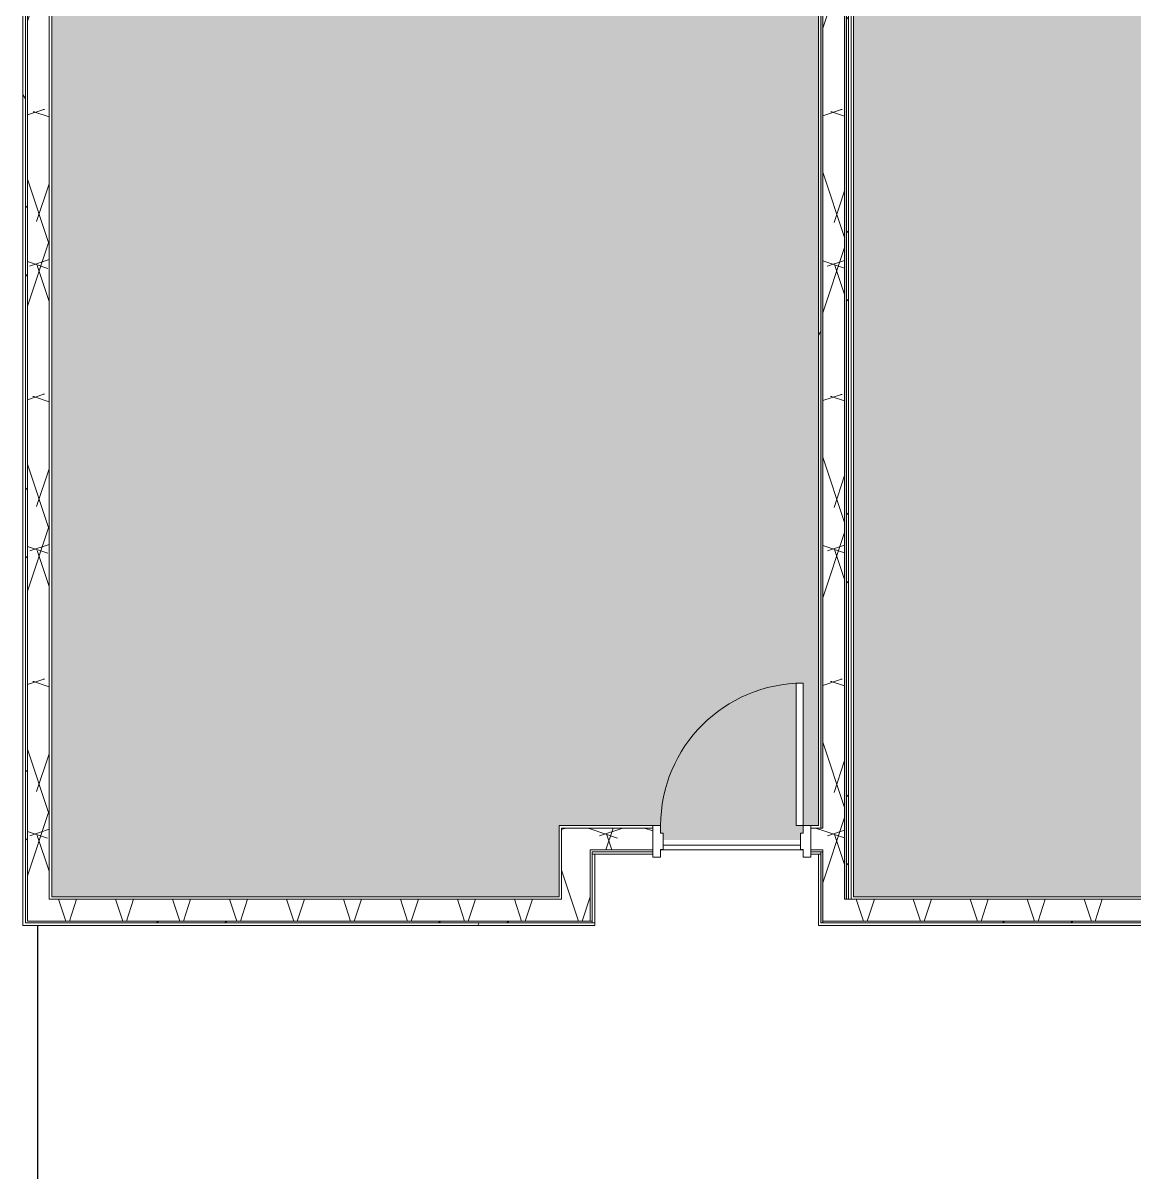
# Model space of a CAD drawing. Header units: inches. Extents: x -1559 to 1959, y 9767 to 12269.
# Drawn here: x 459.5 to 740.3, y 10388.6 to 10679 of the extents above; entities that cross this region are included whole.
import ezdxf

# ---------------------------------------------------------------- set-up
doc = ezdxf.new("R2010")
doc.units = ezdxf.units.IN
doc.header["$MEASUREMENT"] = 0
for name, color, linetype, lineweight in [('0-1', 7, 'Continuous', 5), ('A-AREA-1', 32, 'Continuous', 25), ('A-AREA-PATT-1', 254, 'Continuous', 9), ('A-AREA-PATT-2', 9, 'Continuous', 9), ('A-DOOR', 31, 'Continuous', 9), ('A-DOOR-FRAM', 31, 'Continuous', 9), ('A-FLOR-1', 7, 'Continuous', 9), ('A-WALL', 113, 'Continuous', 9), ('A-WALL-PATT-1', 8, 'Continuous', 9), ('A-WALL-PATT-2', 253, 'Continuous', 9), ('A-WALL-PATT-3', 7, 'Continuous', 9), ('A-WALL-PATT-5', 111, 'Continuous', 9), ('I-WALL', 2, 'Continuous', 9), ('I-WALL-1', 1, 'Continuous', 5)]:
    doc.layers.add(name, color=color, linetype=linetype, lineweight=lineweight)
pattern_1 = [(0, (3869.27, 0), (115.2, 28.8), [4.752, -81.648, 4.752, -81.648, -460.8]), (0, (3869.27, 0), (115.2, 28.8), [-172.8, 4.752, -168.048, 4.752, -81.648, -201.6]), (0, (3869.27, 0), (115.2, 28.8), [-432, 4.752, -52.848, 4.752, -139.248]), (120, (3912.47, 14.4), (-82.54153, 85.36613), [4.752, -81.648, 4.752, -81.648, -460.8]), (120, (3912.47, 14.4), (-82.54153, 85.36613), [-172.8, 4.752, -168.048, 4.752, -81.648, -201.6]), (120, (3912.47, 14.4), (-82.54153, 85.36613), [-432, 4.752, -52.848, 4.752, -139.248]), (240, (3926.87, 72), (-32.65847, -114.16613), [4.752, -81.648, 4.752, -81.648, -460.8]), (240, (3926.87, 72), (-32.65847, -114.16613), [-172.8, 4.752, -168.048, 4.752, -81.648, -201.6]), (240, (3926.87, 72), (-32.65847, -114.16613), [-432, 4.752, -52.848, 4.752, -139.248])]
pattern_2 = [(161.57, (3871.0695, 1.8), (-14.4010124, -0.0012439), [0, -102.456, 11.376, 0]), (18.43, (3867.4695, 1.8), (-14.4010124, 0.0012439), [0, -102.456, 11.376, 0]), (108.43, (3871.0695, 1.8), (7.1973965, -36.003153), [34.146, -79.686]), (71.57, (3867.4695, 1.8), (7.1973965, 36.003153), [34.146, -79.686])]
pattern_3 = [(45, (3869.27, 0), (-35.63818, 35.63818), []), (45, (3869.27, 54), (-35.63818, 35.63818), [])]

# ---------------------------------------------------------------- blocks, each defined once
blk = doc.blocks.new('CTR - 1st Phase - Shell_rvt-1-KEY PLAN - 3RD FLOOR')
at = {"layer": 'A-FLOR-1'}
for p, q in [((-3248.01, 10471.24), (-3213.26, 10471.24)), ((-3212.64, 10470.04), (-3248.64, 10470.04))]:
    blk.add_line(p, q, dxfattribs=at)
blk = doc.blocks.new('HOLLOW METAL - UNIT DOOR-2191978-KEY PLAN - 3RD FLOOR')
at = {"layer": 'A-DOOR'}
for p, q in [((18, 39.875), (16.25, 39.875)), ((16.25, 39.875), (16.25, 3.875)), ((18, 3.875), (18, 39.875)), ((16.25, 3.875), (18, 3.875))]:
    blk.add_line(p, q, dxfattribs=at)
blk.add_arc((18, 3.875), 36, 90, 180, dxfattribs=at)
at = {"layer": 'A-DOOR-FRAM'}
for p, q in [((-18, 3.875), (-20, 3.875)), ((-20, 3.875), (-20, -4.125)), ((-18, 1.9375), (-18, 3.875)), ((18, 3.875), (18, 1.9375)), ((20, 3.875), (18, 3.875)), ((20, -4.125), (20, 3.875)), ((-17.375, 1.9375), (-18, 1.9375)), ((-17.375, -2.1875), (-17.375, 1.9375)), ((18, 1.9375), (17.375, 1.9375)), ((17.375, 1.9375), (17.375, -2.1875)), ((-18, -4.125), (-18, -2.1875)), ((-18, -2.1875), (-17.375, -2.1875)), ((17.375, -2.1875), (18, -2.1875)), ((18, -2.1875), (18, -4.125)), ((-20, -4.125), (-18, -4.125)), ((18, -4.125), (20, -4.125))]:
    blk.add_line(p, q, dxfattribs=at)

msp = doc.modelspace()

# ---------------------------------------------------------------- hatches: boundary and pattern name
at = {"layer": 'A-AREA-PATT-1'}
h = msp.add_hatch(color=256, dxfattribs=at)
h.paths.add_polyline_path([(656.63, 10476.16), (654.88, 10476.16), (654.88, 10512.16), (656.63, 10512.16), (656.63, 10483.87)], flags=0)
h.paths.add_polyline_path([(490.56, 10458.16), (594.97, 10458.16), (594.97, 10476.16), (620.63, 10476.16), (620.63, 10474.23), (621.26, 10474.23), (621.26, 10472.54), (656.01, 10472.54), (656.01, 10474.23), (656.63, 10474.23), (656.63, 10476.16), (660.51, 10476.16), (660.51, 10842.51), (652.82, 10842.51), (652.82, 10820.2), (624.95, 10820.2), (624.95, 10842.51), (466.72, 10842.51), (466.72, 10458.16), (472.49, 10458.16)], flags=0)
at = {"layer": 'A-AREA-PATT-2'}
h = msp.add_hatch(color=256, dxfattribs=at)
h.paths.add_polyline_path([(820.7, 10476.16), (818.95, 10476.16), (818.95, 10512.16), (820.7, 10512.16), (820.7, 10476.83)], flags=0)
h.paths.add_polyline_path([(840.95, 10458.16), (948.51, 10458.16), (948.51, 10842.51), (877.32, 10842.51), (877.32, 10820.2), (849.45, 10820.2), (849.45, 10842.51), (803.15, 10842.51), (803.15, 10846.48), (733.02, 10846.48), (732.89, 10842.51), (669.38, 10842.51), (669.38, 10458.16), (759.03, 10458.16), (759.03, 10476.16), (784.7, 10476.16), (784.7, 10474.23), (785.32, 10474.23), (785.32, 10472.54), (820.07, 10472.54), (820.07, 10474.23), (820.7, 10474.23), (820.7, 10476.16), (831.82, 10476.16), (831.82, 10458.16)], flags=0)
at = {"layer": 'A-WALL-PATT-1'}
h = msp.add_hatch(dxfattribs=at)
h.set_pattern_fill('FP_26', color=256, style=0, pattern_type=2)
h.set_pattern_definition(pattern_3)
h.paths.add_polyline_path([(667.63, 10457.54), (668.13, 10457.54), (668.13, 10843.14), (667.63, 10843.14), (667.63, 10464.13)], flags=0)
at = {"layer": 'A-WALL-PATT-2'}
h = msp.add_hatch(dxfattribs=at)
h.set_pattern_fill('FP_5', color=256, style=0, pattern_type=2)
h.set_pattern_definition(pattern_2)
h.paths.add_polyline_path([(667.13, 10452.04), (667.13, 10843.14), (661.63, 10843.14), (661.63, 10452.04), (662.29, 10452.04)], flags=0)
at = {"layer": 'A-WALL-PATT-3'}
h = msp.add_hatch(dxfattribs=at)
h.set_pattern_fill('FP_1', color=256, style=0, pattern_type=2)
h.set_pattern_definition(pattern_1)
h.paths.add_polyline_path([(661.13, 10450.91), (661.13, 10468.91), (660.51, 10468.91), (660.51, 10450.91)], flags=0)
h.paths.add_polyline_path([(660.51, 10475.54), (661.13, 10475.54), (661.13, 10843.14), (660.51, 10843.14), (660.51, 10476.16)], flags=0)
h = msp.add_hatch(dxfattribs=at)
h.set_pattern_fill('FP_1', color=256, style=0, pattern_type=2)
h.set_pattern_definition(pattern_1)
h.paths.add_polyline_path([(668.13, 10457.54), (668.76, 10457.54), (668.76, 10843.14), (668.13, 10843.14), (668.13, 10464.13)], flags=0)
h = msp.add_hatch(dxfattribs=at)
h.set_pattern_fill('FP_1', color=256, style=0, pattern_type=2)
h.set_pattern_definition(pattern_1)
h.paths.add_polyline_path([(668.76, 10457.54), (669.38, 10457.54), (669.38, 10843.14), (668.76, 10843.14), (668.76, 10464.13)], flags=0)
at = {"layer": 'A-WALL-PATT-5'}
h = msp.add_hatch(dxfattribs=at)
h.set_pattern_fill('FP_1', color=256, style=0, pattern_type=2)
h.set_pattern_definition(pattern_1)
h.paths.add_polyline_path([(459.47, 10450.91), (460.1, 10450.91), (460.1, 10843.14), (459.47, 10843.14), (459.47, 10451.4)], flags=0)
h = msp.add_hatch(dxfattribs=at)
h.set_pattern_fill('FP_26', color=256, style=0, pattern_type=2)
h.set_pattern_definition(pattern_3)
h.paths.add_polyline_path([(460.6, 10451.54), (460.45, 10843.14), (460.1, 10843.14), (460.1, 10451.54), (460.52, 10451.54)], flags=0)
h = msp.add_hatch(dxfattribs=at)
h.set_pattern_fill('FP_5', color=256, style=0, pattern_type=2)
h.set_pattern_definition(pattern_2)
h.paths.add_polyline_path([(460.6, 10452.04), (466.1, 10452.04), (466.1, 10843.41), (460.6, 10843.41), (460.6, 10464.13)], flags=0)
h = msp.add_hatch(dxfattribs=at)
h.set_pattern_fill('FP_5', color=256, style=0, pattern_type=2)
h.set_pattern_definition(pattern_2)
h.paths.add_polyline_path([(602.71, 10452.04), (602.85, 10452.04), (602.85, 10475.54), (595.6, 10475.54), (595.6, 10452.04)], flags=0)
h = msp.add_hatch(dxfattribs=at)
h.set_pattern_fill('FP_5', color=256, style=0, pattern_type=2)
h.set_pattern_definition(pattern_2)
h.paths.add_polyline_path([(660.51, 10470.04), (661.63, 10470.04), (661.63, 10475.54), (658.63, 10475.54), (658.63, 10470.04)], flags=0)
h.paths.add_polyline_path([(618.63, 10470.04), (618.63, 10475.54), (602.85, 10475.54), (602.85, 10470.04), (607.58, 10470.04)], flags=0)
h = msp.add_hatch(dxfattribs=at)
h.set_pattern_fill('FP_5', color=256, style=0, pattern_type=2)
h.set_pattern_definition(pattern_2)
h.paths.add_polyline_path([(466.72, 10452.04), (595.6, 10452.04), (595.6, 10457.54), (466.1, 10457.54), (466.1, 10452.04)], flags=0)
h = msp.add_hatch(dxfattribs=at)
h.set_pattern_fill('FP_5', color=256, style=0, pattern_type=2)
h.set_pattern_definition(pattern_2)
h.paths.add_polyline_path([(759.03, 10452.04), (759.66, 10452.04), (759.66, 10457.54), (667.13, 10457.54), (667.13, 10452.04), (742.68, 10452.04)], flags=0)
h = msp.add_hatch(dxfattribs=at)
h.set_pattern_fill('FP_1', color=256, style=0, pattern_type=2)
h.set_pattern_definition(pattern_1)
h.paths.add_polyline_path([(602.71, 10450.91), (603.97, 10450.91), (603.97, 10451.54), (460.1, 10451.54), (460.1, 10450.91), (600.47, 10450.91)], flags=0)
h = msp.add_hatch(dxfattribs=at)
h.set_pattern_fill('FP_26', color=256, style=0, pattern_type=2)
h.set_pattern_definition(pattern_3)
h.paths.add_polyline_path([(601.79, 10451.54), (603.35, 10451.54), (603.35, 10452.04), (460.6, 10452.04), (460.6, 10451.54), (595.6, 10451.54)], flags=0)
h = msp.add_hatch(dxfattribs=at)
h.set_pattern_fill('FP_26', color=256, style=0, pattern_type=2)
h.set_pattern_definition(pattern_3)
h.paths.add_polyline_path([(661.63, 10451.54), (767.41, 10451.54), (767.41, 10452.04), (661.63, 10452.04)], flags=0)
at = {"layer": 'I-WALL-1'}
h = msp.add_hatch(color=256, dxfattribs=at)
h.paths.add_polyline_path([(661.63, 10451.54), (661.63, 10469.54), (661.13, 10469.54), (661.13, 10451.54)], flags=0)
h.paths.add_polyline_path([(661.63, 10475.54), (661.63, 10843.14), (661.13, 10843.14), (661.13, 10475.54)], flags=0)
msp.add_hatch(color=256, dxfattribs=at).paths.add_polyline_path([(667.63, 10457.54), (667.63, 10843.14), (667.13, 10843.14), (667.13, 10457.54)], flags=0)

# ---------------------------------------------------------------- linework, layer by layer
at = {"layer": 'A-AREA-1'}
msp.add_line((463.1, 10450.91), (463.1, 10380.66), dxfattribs=at)
at = {"layer": 'A-WALL'}
for p, q in [((460.1, 10451.54), (460.1, 10843.41)), ((460.6, 10452.04), (460.6, 10843.41)), ((466.1, 10457.54), (466.1, 10843.41)), ((661.13, 10843.14), (661.13, 10475.54)), ((661.63, 10843.14), (661.63, 10475.54)), ((667.13, 10843.14), (667.13, 10457.54)), ((667.63, 10843.14), (667.63, 10457.54)), ((668.13, 10843.14), (668.13, 10457.54)), ((668.76, 10843.14), (668.76, 10457.54)), ((618.63, 10475.54), (595.6, 10475.54)), ((595.6, 10457.54), (595.6, 10475.54)), ((661.63, 10475.54), (658.63, 10475.54)), ((618.63, 10470.04), (602.85, 10470.04)), ((602.85, 10452.04), (602.85, 10470.04)), ((618.63, 10469.54), (603.35, 10469.54)), ((603.35, 10451.54), (603.35, 10469.54)), ((603.35, 10468.91), (603.97, 10468.91)), ((661.63, 10470.04), (658.63, 10470.04)), ((661.63, 10469.54), (658.63, 10469.54)), ((660.51, 10468.91), (661.13, 10468.91)), ((661.13, 10469.54), (661.13, 10451.54)), ((661.63, 10470.04), (661.63, 10469.54)), ((661.63, 10451.54), (661.63, 10469.54)), ((595.6, 10457.54), (466.1, 10457.54)), ((759.66, 10457.54), (667.13, 10457.54)), ((603.97, 10451.54), (460.1, 10451.54)), ((603.35, 10452.04), (460.6, 10452.04)), ((768.03, 10451.54), (661.13, 10451.54)), ((767.41, 10452.04), (661.63, 10452.04))]:
    msp.add_line(p, q, dxfattribs=at)
at = {"layer": 'I-WALL'}
for p, q in [((459.47, 10843.41), (459.47, 10450.91)), ((466.72, 10458.16), (466.72, 10843.41)), ((660.51, 10843.14), (660.51, 10476.16)), ((669.38, 10458.16), (669.38, 10843.14)), ((618.63, 10476.16), (594.97, 10476.16)), ((594.97, 10476.16), (594.97, 10458.16)), ((660.51, 10476.16), (658.63, 10476.16)), ((603.97, 10468.91), (618.63, 10468.91)), ((603.97, 10450.91), (603.97, 10468.91)), ((658.63, 10468.91), (660.51, 10468.91)), ((660.51, 10468.91), (660.51, 10450.91)), ((594.97, 10458.16), (466.72, 10458.16)), ((759.03, 10458.16), (669.38, 10458.16)), ((459.47, 10450.91), (603.97, 10450.91)), ((660.51, 10450.91), (768.03, 10450.91))]:
    msp.add_line(p, q, dxfattribs=at)

# ---------------------------------------------------------------- block references
at = {"layer": '0-1'}
msp.add_blockref('CTR - 1st Phase - Shell_rvt-1-KEY PLAN - 3RD FLOOR', (3869.27, 0), dxfattribs=at)
at = {"layer": 'A-DOOR'}
msp.add_blockref('HOLLOW METAL - UNIT DOOR-2191978-KEY PLAN - 3RD FLOOR', (638.63, 10472.29), dxfattribs=at)

doc.saveas('drawing.dxf')
